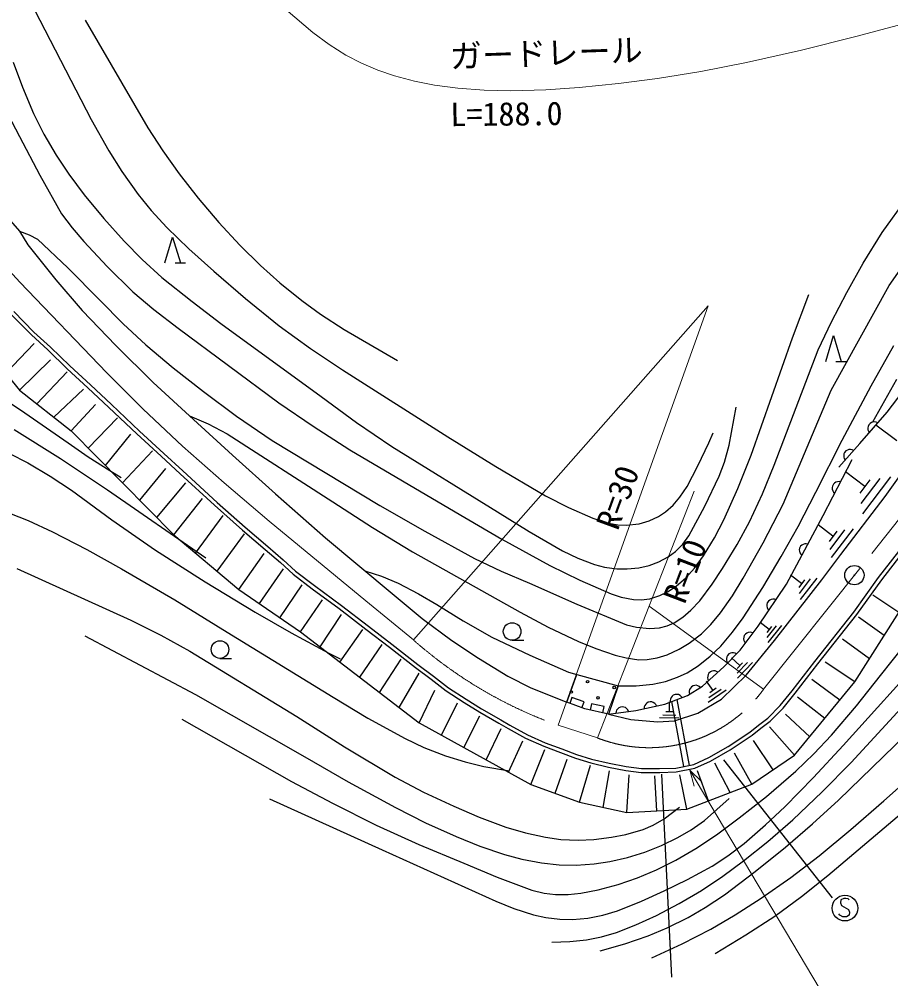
# Model space of a CAD drawing. Units: millimetres, scale not verified. Extents: x 40000 to 680000, y 20000 to 380000.
# Drawn here: x 154293 to 222066, y 244172 to 318789 of the extents above; entities that cross this region are included whole.
import ezdxf
from ezdxf.enums import TextEntityAlignment as Align

# ---------------------------------------------------------------- set-up
doc = ezdxf.new("R2010")
doc.units = ezdxf.units.MM
doc.header["$LTSCALE"] = 1000
doc.linetypes.add('CHAIN', pattern=[18.5, 12, -1.5, 3.5, -1.5])
doc.linetypes.add('DASHED', pattern=[7.5, 6, -1.5])
for name, color, linetype, lineweight in [('M-BGD', 7, 'Continuous', 25), ('M-BGD-RSTR', 2, 'Continuous', 25), ('M-BMK', 2, 'CHAIN', 13), ('M-BMK-HTXT', 7, 'Continuous', 13), ('M-STR-HTXT', 7, 'Continuous', 13)]:
    doc.layers.add(name, color=color, linetype=linetype, lineweight=lineweight)
doc.styles.add('ＭＳ ゴシック', font='')
doc.styles.get('ＭＳ ゴシック').set_extended_font_data('MS Gothic')

msp = doc.modelspace()

# ---------------------------------------------------------------- linework, layer by layer
at = {"layer": 'M-BGD'}
for p, q in [((152901, 303935), (154309, 302297)), ((154309, 302297), (154970, 301234)), ((165623, 299841), (166223, 301841)), ((166223, 301841), (166823, 299841)), ((154970, 301234), (157154, 298511)), ((166423, 299841), (167223, 299841)), ((157154, 298511), (159199, 296144)), ((153655, 295840), (155239, 294242)), ((153868, 296051), (155442, 294462)), ((159199, 296144), (161814, 293414)), ((155239, 294242), (156513, 293071)), ((155442, 294462), (156721, 293287)), ((217002, 292182), (217602, 294182)), ((217602, 294182), (218202, 292182)), ((153247, 291253), (155457, 293570)), ((156721, 293287), (158237, 291831)), ((161814, 293414), (164716, 290542)), ((152175, 292560), (154318, 289946)), ((156513, 293071), (158033, 291611)), ((154318, 289946), (156721, 292306)), ((158237, 291831), (159839, 290347)), ((217802, 292182), (218602, 292182)), ((155656, 288890), (158035, 291360)), ((158033, 291611), (159634, 290128)), ((159839, 290347), (161472, 288817)), ((164716, 290542), (167848, 287668)), ((221778, 288245), (223861, 290975)), ((154318, 289946), (158330, 286777)), ((156993, 287833), (159299, 290011)), ((159634, 290128), (161266, 288599)), ((158330, 286777), (160226, 288831)), ((161472, 288817), (163649, 286757)), ((161266, 288599), (163447, 286536)), ((219659, 285802), (221778, 288245)), ((159663, 285429), (161939, 287784)), ((167848, 287668), (170877, 284882)), ((220454, 287359), (220349, 287238)), ((220563, 287424), (220454, 287359)), ((220674, 287460), (220563, 287424)), ((220815, 287470), (220674, 287460)), ((220929, 287450), (220815, 287470)), ((221046, 287401), (220929, 287450)), ((158330, 286777), (166329, 278688)), ((163447, 286536), (165341, 284804)), ((163649, 286757), (165544, 285024)), ((220301, 287121), (220280, 287007)), ((220280, 287007), (220290, 286866)), ((220290, 286866), (220327, 286755)), ((220349, 287238), (220301, 287121)), ((220327, 286755), (220391, 286646)), ((222527, 285994), (220910, 287218)), ((160997, 284081), (162966, 286514)), ((218027, 283965), (219659, 285802)), ((162330, 282733), (164658, 285217)), ((218476, 285103), (218426, 284987)), ((218582, 285222), (218476, 285103)), ((218692, 285286), (218582, 285222)), ((218803, 285320), (218692, 285286)), ((218944, 285329), (218803, 285320)), ((219059, 285307), (218944, 285329)), ((219175, 285257), (219059, 285307)), ((165341, 284804), (166813, 283450)), ((165544, 285024), (167016, 283671)), ((170877, 284882), (174210, 281894)), ((216806, 280194), (219068, 284540)), ((218426, 284987), (218405, 284872)), ((218405, 284872), (218413, 284731)), ((218413, 284731), (218448, 284620)), ((218448, 284620), (218511, 284510)), ((221622, 281686), (223690, 284576)), ((163663, 281385), (165705, 283859)), ((167016, 283671), (169691, 281216)), ((220037, 282456), (218545, 283586)), ((166813, 283450), (169492, 280992)), ((217927, 282823), (217792, 282781)), ((218043, 282830), (217927, 282823)), ((218168, 282810), (218043, 282830)), ((220429, 282973), (219646, 281940)), ((219757, 281133), (221235, 283084)), ((222042, 283195), (219869, 280326)), ((164996, 280037), (167247, 282736)), ((217528, 282490), (217508, 282365)), ((217508, 282365), (217515, 282248)), ((217515, 282248), (217557, 282114)), ((217602, 282632), (217528, 282490)), ((217557, 282114), (217618, 282014)), ((217692, 282720), (217602, 282632)), ((217792, 282781), (217692, 282720)), ((166329, 278688), (168542, 281527)), ((174210, 281894), (178106, 278452)), ((217618, 282014), (217706, 281923)), ((218174, 277174), (221622, 281686)), ((169492, 280992), (171660, 279060)), ((169691, 281216), (171854, 279289)), ((168011, 277277), (170158, 280189)), ((213957, 274869), (216806, 280194)), ((171854, 279289), (173617, 277791)), ((217568, 278588), (216407, 279467)), ((217350, 277559), (218499, 279076)), ((219127, 279163), (217436, 276931)), ((166329, 278688), (171373, 274454)), ((169692, 275866), (171820, 278765)), ((171660, 279060), (173420, 277564)), ((178106, 278452), (183295, 274137)), ((217872, 278990), (217263, 278186)), ((173617, 277791), (174808, 276761)), ((214973, 277659), (214952, 277534)), ((215049, 277800), (214973, 277659)), ((215141, 277887), (215049, 277800)), ((215241, 277947), (215141, 277887)), ((215376, 277988), (215241, 277947)), ((215492, 277993), (215376, 277988)), ((215617, 277972), (215492, 277993)), ((221117, 275372), (223152, 277998)), ((221357, 275193), (223395, 277823)), ((171373, 274454), (173330, 277255)), ((173420, 277564), (174607, 276539)), ((214952, 277534), (214958, 277418)), ((214958, 277418), (214999, 277282)), ((214999, 277282), (215058, 277182)), ((215058, 277182), (215145, 277090)), ((216692, 275187), (218174, 277174)), ((174607, 276539), (175587, 275648)), ((174808, 276761), (175779, 275878)), ((219274, 267254), (224968, 276267)), ((172969, 273353), (174840, 276047)), ((175587, 275648), (177073, 274503)), ((175779, 275878), (177251, 274745)), ((215133, 274898), (214267, 275563)), ((219188, 272687), (221117, 275372)), ((174565, 272252), (176308, 274796)), ((177251, 274745), (179352, 273204)), ((211758, 271598), (213957, 274869)), ((213014, 270474), (216692, 275187)), ((215363, 275198), (214902, 274598)), ((214964, 274127), (215834, 275260)), ((216305, 275322), (215026, 273656)), ((219428, 272507), (221357, 275193)), ((171373, 274454), (176161, 271151)), ((177073, 274503), (179169, 272966)), ((183295, 274137), (185622, 272183)), ((222690, 272662), (220675, 274012)), ((176161, 271151), (177877, 273629)), ((179352, 273204), (181441, 271600)), ((212430, 273279), (212424, 273163)), ((212424, 273163), (212451, 273024)), ((212464, 273401), (212430, 273279)), ((212553, 273534), (212464, 273401)), ((212653, 273611), (212553, 273534)), ((212759, 273661), (212653, 273611)), ((212898, 273688), (212759, 273661)), ((213014, 273682), (212898, 273688)), ((213136, 273648), (213014, 273682)), ((177698, 269973), (179366, 272507)), ((179169, 272966), (181258, 271362)), ((212451, 273024), (212501, 272919)), ((212501, 272919), (212578, 272819)), ((216168, 268836), (219188, 272687)), ((216404, 268651), (219428, 272507)), ((185622, 272183), (187943, 270466)), ((212604, 271326), (211913, 271877)), ((212457, 270705), (213177, 271609)), ((213560, 271652), (212500, 270323)), ((221552, 270859), (219563, 272293)), ((176161, 271151), (185384, 264085)), ((179235, 268796), (181005, 271342)), ((181258, 271362), (183093, 269953)), ((181441, 271600), (183278, 270190)), ((210355, 269736), (211758, 271598)), ((210769, 270983), (210673, 270856)), ((210873, 271055), (210769, 270983)), ((210981, 271099), (210873, 271055)), ((211121, 271119), (210981, 271099)), ((211237, 271107), (211121, 271119)), ((211357, 271066), (211237, 271107)), ((212795, 271565), (212414, 271087)), ((180772, 267618), (182516, 270156)), ((183278, 270190), (185293, 268616)), ((187943, 270466), (190012, 269116)), ((192621, 270491), (193521, 270491)), ((210633, 270736), (210620, 270620)), ((210620, 270620), (210640, 270480)), ((210673, 270856), (210633, 270736)), ((210640, 270480), (210684, 270372)), ((210684, 270372), (210756, 270268)), ((210831, 267773), (213014, 270474)), ((220413, 269057), (218315, 270574)), ((183093, 269953), (185112, 268376)), ((209091, 268425), (210355, 269736)), ((209477, 269430), (209366, 269315)), ((209589, 269488), (209477, 269430)), ((209701, 269519), (209589, 269488)), ((209843, 269521), (209701, 269519)), ((209956, 269495), (209843, 269521)), ((210070, 269440), (209956, 269495)), ((169905, 269091), (170805, 269091)), ((182310, 266440), (183983, 269034)), ((190012, 269116), (192283, 267708)), ((209311, 269201), (209285, 269087)), ((209285, 269087), (209287, 268946)), ((209287, 268946), (209318, 268833)), ((209366, 269315), (209311, 269201)), ((209318, 268833), (209376, 268721)), ((210324, 268531), (209684, 269140)), ((210535, 268753), (210114, 268309)), ((210124, 267925), (210920, 268763)), ((211304, 268773), (210134, 267541)), ((214391, 266555), (216168, 268836)), ((214627, 266370), (216404, 268651)), ((219274, 267254), (216967, 268787)), ((183847, 265263), (185385, 267934)), ((185112, 268376), (186316, 267467)), ((185293, 268616), (186497, 267705)), ((207436, 266931), (209091, 268425)), ((207923, 267936), (207861, 267826)), ((208042, 268044), (207923, 267936)), ((208157, 268094), (208042, 268044)), ((208272, 268117), (208157, 268094)), ((208413, 268110), (208272, 268117)), ((208525, 268076), (208413, 268110)), ((208635, 268013), (208525, 268076)), ((186316, 267467), (187501, 266563)), ((186497, 267705), (187674, 266808)), ((192283, 267708), (194064, 266788)), ((196870, 265671), (197642, 267823)), ((197642, 267823), (200879, 266940)), ((208246, 266588), (207741, 267313)), ((207827, 267715), (207819, 267574)), ((207819, 267574), (207842, 267459)), ((207861, 267826), (207827, 267715)), ((207842, 267459), (207893, 267343)), ((208890, 265910), (210831, 267773)), ((214586, 261565), (219274, 267254)), ((218102, 265832), (215920, 267450)), ((185384, 264085), (186617, 266610)), ((187501, 266563), (188884, 265656)), ((187674, 266808), (189043, 265911)), ((194064, 266788), (196870, 265671)), ((200879, 266940), (200107, 264752)), ((206264, 266195), (207436, 266931)), ((206426, 266675), (206394, 266537)), ((206394, 266537), (206397, 266420)), ((206397, 266420), (206426, 266298)), ((206479, 266779), (206426, 266675)), ((206559, 266876), (206479, 266779)), ((206694, 266961), (206559, 266876)), ((206817, 266991), (206694, 266961)), ((206934, 266994), (206817, 266991)), ((207072, 266962), (206934, 266994)), ((207176, 266909), (207072, 266962)), ((207273, 266829), (207176, 266909)), ((209254, 266627), (207860, 265656)), ((207927, 266034), (208876, 266695)), ((208497, 266763), (207995, 266413)), ((213461, 265423), (214391, 266555)), ((187123, 263126), (188386, 265639)), ((188884, 265656), (190099, 264901)), ((189043, 265911), (190247, 265162)), ((198268, 265156), (196870, 265671)), ((197273, 266056), (197100, 265587)), ((198211, 265710), (197273, 266056)), ((198038, 265241), (198211, 265710)), ((203201, 265681), (203092, 265617)), ((203357, 265715), (203201, 265681)), ((203483, 265701), (203357, 265715)), ((203593, 265663), (203483, 265701)), ((203712, 265586), (203593, 265663)), ((204494, 265529), (206264, 266195)), ((204849, 264931), (204864, 265711)), ((204927, 265927), (204906, 265812)), ((204906, 265812), (204911, 265686)), ((204985, 266056), (204927, 265927)), ((205058, 266147), (204985, 266056)), ((205156, 266227), (205058, 266147)), ((205305, 266283), (205156, 266227)), ((205432, 266288), (205305, 266283)), ((205547, 266267), (205432, 266288)), ((205675, 266209), (205547, 266267)), ((205767, 266136), (205675, 266209)), ((205846, 266038), (205767, 266136)), ((207051, 264818), (208890, 265910)), ((213684, 265223), (214627, 266370)), ((216930, 264410), (214814, 266075)), ((190099, 264901), (191600, 264048)), ((190247, 265162), (191748, 264308)), ((200107, 264752), (198268, 265156)), ((198806, 265550), (198699, 265061)), ((199783, 265335), (198806, 265550)), ((199676, 264847), (199783, 265335)), ((200107, 264752), (202241, 265046)), ((200702, 264955), (200679, 264831)), ((200748, 265062), (200702, 264955)), ((200833, 265175), (200748, 265062)), ((200924, 265248), (200833, 265175)), ((201037, 265304), (200924, 265248)), ((201196, 265326), (201037, 265304)), ((201320, 265302), (201196, 265326)), ((201427, 265257), (201320, 265302)), ((201540, 265171), (201427, 265257)), ((201613, 265080), (201540, 265171)), ((201669, 264967), (201613, 265080)), ((202241, 265046), (204494, 265529)), ((202892, 265308), (202878, 265182)), ((202930, 265418), (202892, 265308)), ((203007, 265537), (202930, 265418)), ((203092, 265617), (203007, 265537)), ((203792, 265501), (203712, 265586)), ((203856, 265392), (203792, 265501)), ((205118, 264926), (204579, 264936)), ((212497, 264437), (213461, 265423)), ((212697, 264212), (213684, 265223)), ((188861, 262167), (190112, 264625)), ((191748, 264308), (192454, 263896)), ((200107, 264752), (201850, 264329)), ((201850, 264329), (203919, 264157)), ((203919, 264157), (205241, 264243)), ((205589, 264436), (204089, 264466)), ((204334, 264701), (205354, 264681)), ((205241, 264243), (207051, 264818)), ((211791, 263899), (212497, 264437)), ((211973, 263661), (212697, 264212)), ((215758, 262987), (213870, 264753)), ((185384, 264085), (194077, 259290)), ((190600, 261208), (191774, 263633)), ((191600, 264048), (192309, 263634)), ((192309, 263634), (193674, 262877)), ((192454, 263896), (193808, 263146)), ((211115, 263357), (211791, 263899)), ((211280, 263107), (211973, 263661)), ((214586, 261565), (212630, 263755)), ((192339, 260249), (193457, 262684)), ((193674, 262877), (195096, 262250)), ((193808, 263146), (195202, 262531)), ((209423, 262239), (211115, 263357)), ((209580, 261983), (211280, 263107)), ((212927, 260432), (211389, 262703)), ((194077, 259290), (195155, 261993)), ((195096, 262250), (196378, 261764)), ((195202, 262531), (196482, 262045)), ((196482, 262045), (197630, 261619)), ((207908, 261370), (209423, 262239)), ((208045, 261103), (209580, 261983)), ((195974, 258595), (196903, 261259)), ((196378, 261764), (197540, 261332)), ((197540, 261332), (198734, 260960)), ((197630, 261619), (198804, 261252)), ((198804, 261252), (200158, 260928)), ((206745, 260841), (207908, 261370)), ((209045, 261202), (217495, 250461)), ((211268, 259300), (209907, 261705)), ((211268, 259300), (214586, 261565)), ((197870, 257900), (198715, 260785)), ((198734, 260960), (200103, 260633)), ((200103, 260633), (201456, 260381)), ((200158, 260928), (201497, 260678)), ((201497, 260678), (202674, 260516)), ((202674, 260516), (204086, 260516)), ((204086, 260516), (205348, 260561)), ((205348, 260561), (206745, 260841)), ((205383, 260262), (206838, 260553)), ((206838, 260553), (208045, 261103)), ((209583, 258651), (208375, 260950)), ((199703, 257500), (200204, 260332)), ((201456, 260381), (202653, 260216)), ((201536, 257100), (201714, 260030)), ((202653, 260216), (204097, 260217)), ((203875, 257226), (203715, 259957)), ((204097, 260217), (205383, 260262)), ((204226, 260079), (205012, 244304)), ((206214, 257353), (205657, 260044)), ((207898, 258002), (207038, 260346)), ((194077, 259290), (197870, 257900)), ((206214, 257353), (211268, 259300)), ((197870, 257900), (201536, 257100)), ((201536, 257100), (206214, 257353)), ((218183, 250308), (218143, 250069)), ((218143, 250069), (218223, 249869)), ((218422, 250428), (218183, 250308)), ((218582, 250428), (218422, 250428)), ((218742, 250389), (218582, 250428)), ((218822, 250309), (218742, 250389)), ((218103, 249109), (218023, 249229)), ((218223, 249869), (218782, 249549)), ((218782, 249549), (218862, 249349)), ((218862, 249349), (218822, 249109)), ((218343, 248989), (218103, 249109)), ((218623, 248989), (218343, 248989)), ((218822, 249109), (218623, 248989))]:
    msp.add_line(p, q, dxfattribs=at)
at = {"layer": 'M-BGD', "linetype": 'DASHED'}
for p, q in [((205018, 265726), (205949, 260681)), ((205439, 265885), (206384, 260768))]:
    msp.add_line(p, q, dxfattribs=at)
at = {"layer": 'M-BGD'}
for points in [[(154284, 321847), (158693, 313291), (159888, 310981), (161273, 308548), (162278, 306957), (163554, 305163), (164559, 303917), (165771, 302592), (167493, 300920), (169436, 299184), (171877, 297069), (174514, 294934), (176950, 293184), (179445, 291517), (187616, 286326), (191351, 284010), (195226, 281735), (197002, 280828), (198907, 279978), (199866, 279663), (200848, 279473), (201480, 279439), (202487, 279546), (203271, 279770), (204007, 280111), (204554, 280472), (205146, 281004), (205663, 281616), (206226, 282461), (207072, 284048), (207916, 285860), (208256, 286622)], [(159419, 318707), (164293, 310336), (165451, 308543), (166729, 306753), (168210, 304864), (169817, 302980), (171451, 301223), (173063, 299638), (174555, 298301), (176265, 296914), (177722, 295853), (179563, 294653), (183719, 292262)], [(153830, 315443), (154549, 313494), (155407, 311467), (156219, 309859), (157169, 308221), (158150, 306740), (159344, 305136), (160871, 303283), (162452, 301533), (163857, 300110), (165397, 298709), (167732, 296826), (169983, 295136), (177784, 289447), (180527, 287438), (183277, 285555), (191479, 280474), (193935, 278953), (196540, 277460), (197719, 276887), (199030, 276391), (199807, 276187), (200759, 276052), (201561, 276038), (202473, 276132), (203272, 276316), (204039, 276596), (204752, 276973), (205335, 277402), (205883, 277972), (206352, 278615), (207594, 280919), (208728, 283259), (209129, 284337), (209499, 285679), (210051, 288622)], [(152793, 312542), (154311, 309658), (155896, 306652), (157586, 303661), (158401, 302559), (159317, 301498), (161141, 299547), (163131, 297583), (164753, 296219), (166661, 294762), (174491, 288952), (177148, 287135), (180014, 285306), (188194, 280475), (191816, 278360), (195553, 276301), (197889, 275172), (200315, 274119), (201092, 273858), (202072, 273660), (202662, 273637), (203340, 273722), (204107, 273965), (204701, 274255), (205374, 274698), (206129, 275360), (206802, 276112), (207508, 277074), (208347, 278451), (209084, 279863), (210159, 282286), (211198, 284884), (214413, 294025), (215694, 297372)], [(154309, 302297), (155067, 302030), (155707, 301677), (158069, 299447), (160557, 296952), (162384, 295101), (164139, 293462), (166265, 291677), (168632, 289834), (171199, 287934), (173959, 286025), (182343, 280975), (185825, 278967), (189689, 276861), (191775, 275866), (193984, 274928), (197651, 273302), (201513, 271708), (202287, 271523), (203295, 271406), (204093, 271456), (204673, 271608), (205219, 271854), (205901, 272296), (206524, 272831), (207216, 273571), (208176, 274846), (208973, 276066), (210124, 277941), (211085, 279716), (212090, 281895), (213000, 284117), (216417, 293077), (217443, 295244), (218654, 297548), (219930, 299820), (221401, 302202), (223345, 304905)], [(167531, 287959), (168995, 287313), (170475, 286536), (178669, 281256), (181765, 279259), (184864, 277383), (193243, 272686), (195432, 271527), (197779, 270411), (199124, 269848), (200639, 269337), (201482, 269123), (202474, 268984), (203115, 268995), (203904, 269130), (204676, 269376), (205601, 269805), (206388, 270280), (207338, 271007), (208060, 271713), (208836, 272628), (209760, 273938), (210599, 275314), (212150, 278079), (213708, 281086), (217422, 289954), (221945, 298086), (222975, 299555)], [(200879, 266940), (202278, 266963), (203559, 267089), (204543, 267297), (205493, 267616), (206226, 267964), (207076, 268495), (208021, 269249), (208841, 270050), (209758, 271115), (210593, 272239), (212109, 274596), (213541, 277012), (214855, 279335), (216235, 281999), (218282, 286047), (220537, 290277), (222294, 293423)], [(150862, 290716), (154386, 288413), (158090, 285860), (159648, 284753), (161339, 283687), (162213, 283162)], [(220658, 287491), (222542, 290787)], [(153895, 286894), (157507, 284622), (161172, 282194), (168817, 276909)], [(153545, 285010), (154970, 284281), (156695, 283266), (158366, 282161), (161501, 279864), (164903, 277510), (168766, 275043), (172647, 272688), (175433, 271071), (178324, 269511), (179252, 269048)], [(146576, 282677), (149826, 281679), (152951, 280609), (154996, 279799), (156892, 278938), (159558, 277561), (162253, 276050), (166396, 273628), (170477, 271127), (178695, 266063), (181405, 264451), (184316, 262849), (185763, 262166), (187435, 261508), (188964, 261033), (190432, 260688), (192405, 260334)], [(154109, 276082), (162983, 272055), (165294, 270900), (167571, 269646), (175891, 264562), (179593, 262215), (183532, 259840), (185736, 258695), (188091, 257588), (190055, 256747), (192122, 255976), (193661, 255521), (195228, 255178), (196418, 255013), (197764, 254950), (198962, 255004), (200357, 255177), (201464, 255387), (202816, 255775), (203580, 256107), (204433, 256618), (205638, 257525)], [(181168, 275906), (182457, 275474), (183748, 274933), (185352, 274109), (186769, 273271), (188806, 272000), (191041, 270741), (193990, 269336), (197007, 268021), (197642, 267823)], [(159405, 270835), (168002, 266290), (176493, 261425), (179872, 259483), (183565, 257483), (185888, 256312), (188266, 255226), (190122, 254479), (192033, 253828), (193386, 253465), (194893, 253184), (196288, 253044), (197594, 253016), (198991, 253103), (200226, 253282), (201593, 253597), (202933, 254018), (204239, 254537), (205513, 255154), (206552, 255758), (207589, 256488), (209504, 258186)], [(166945, 264365), (175460, 259516), (178644, 257820), (182043, 256130), (185365, 254625), (188854, 253157), (191464, 252073), (194158, 251066), (195125, 250835), (195984, 250727), (196977, 250725), (197977, 250828), (199302, 251081), (200859, 251500), (202374, 252024), (203846, 252647), (205338, 253398), (206894, 254304), (208513, 255374), (210285, 256678), (212394, 258359), (214670, 260318), (216079, 261663), (217448, 263117), (219395, 265398), (221269, 267748), (223089, 270030)], [(173748, 258168), (182514, 254203), (191356, 250198), (192749, 249643), (194275, 249150), (195250, 248932), (196321, 248803), (197325, 248787), (198499, 248888), (199672, 249125), (200819, 249469), (202688, 250208), (204439, 251011), (206248, 251891), (208171, 252942), (209384, 253736), (210659, 254703), (212331, 256137), (213819, 257543), (216065, 259824), (218372, 262318), (224929, 269580)], [(195697, 247032), (197099, 247060), (198404, 247192), (199577, 247437), (200731, 247781), (202239, 248358), (203840, 249087), (205617, 250016), (207337, 251037), (209002, 252141), (210618, 253335), (212492, 254838), (214452, 256543), (216732, 258705), (218982, 260980), (225538, 268128)], [(203486, 245813), (205849, 246898), (208070, 248033), (209972, 249138), (211993, 250438), (214285, 252058), (216493, 253747), (218971, 255772), (221536, 258003), (228796, 264476), (229862, 265401), (230984, 266234), (231782, 266703), (232872, 267188), (234657, 267796)], [(199470, 246355), (201396, 246892), (203207, 247512), (204688, 248130), (206305, 248931), (207644, 249709), (209142, 250707), (211532, 252509), (213868, 254397), (215990, 256218), (217997, 258074), (224988, 264841)], [(208399, 246152), (210805, 247587), (213038, 249041), (215135, 250575), (217171, 252195), (224570, 258471), (228982, 262078)]]:
    msp.add_lwpolyline(points, dxfattribs=at)
for centre, radius in [((192621, 271175), 684), ((169905, 269775), 684), ((198491, 267279), 100), ((197227, 266471), 100), ((200562, 266823), 100), ((199299, 266015), 100), ((218502, 249669), 1000)]:
    msp.add_circle(centre, radius, dxfattribs=at)
at = {"layer": 'M-BGD-RSTR'}
for radius in [750, 30]:
    msp.add_circle((219235, 275555), radius, dxfattribs=at)
at = {"layer": 'M-BMK'}
for p, q in [((212179, 266689), (227384, 285796)), ((196191, 263883), (199256, 262902))]:
    msp.add_line(p, q, dxfattribs=at)
msp.add_lwpolyline([(147683, 305542), (154335, 298348), (161100, 291283), (163944, 288470), (167000, 285592), (170224, 282728), (173733, 279753), (181251, 273555), (184946, 270520)], dxfattribs=at)
for centre, radius, start, end in [((207861, 296500), 34642, 228.58659, 250.31208), ((203271, 273144), 11001, 248.5928, 324.06811)]:
    msp.add_arc(centre, radius, start, end, dxfattribs=at)
at = {"layer": 'M-BMK-HTXT'}
for p, q in [((184946, 270520), (207861, 296500)), ((207861, 296500), (196191, 263883)), ((199256, 262902), (206776, 282084)), ((203271, 273144), (212179, 266689))]:
    msp.add_line(p, q, dxfattribs=at)
at = {"layer": 'M-STR-HTXT'}
for p, q in [((206783, 259143), (206445, 260396)), ((206445, 260396), (207384, 259501)), ((206445, 260396), (220097, 237440))]:
    msp.add_line(p, q, dxfattribs=at)
msp.add_lwpolyline([(173808, 320603), (177124, 317751), (178407, 316809), (179697, 315998), (180915, 315366), (182180, 314830), (183485, 314384), (185021, 313975), (186597, 313665), (188409, 313424), (190458, 313273), (192531, 313229), (195238, 313300), (197833, 313471), (200899, 313776), (203923, 314176), (207306, 314732), (210844, 315422), (215118, 316380), (219350, 317432), (226644, 319379)], dxfattribs=at)

# ---------------------------------------------------------------- texts
at = {"layer": 'M-BMK-HTXT', "style": 'ＭＳ ゴシック'}
for s, rotation, p in [('R=30', 69.904, (201350, 278762)), ('R=10', 69.204, (206551, 273031))]:
    msp.add_text(s, height=1833, rotation=rotation, dxfattribs=at).set_placement(p, align=Align.BOTTOM_LEFT)
at = {"layer": 'M-STR-HTXT', "style": 'ＭＳ ゴシック'}
for s, rotation, p in [('ガードレール', 2.004, (187831, 314428)), ('L=188.0', 0.604, (187831, 309917))]:
    msp.add_text(s, height=1833, rotation=rotation, dxfattribs=at).set_placement(p, align=Align.BOTTOM_LEFT)

doc.saveas('drawing.dxf')
